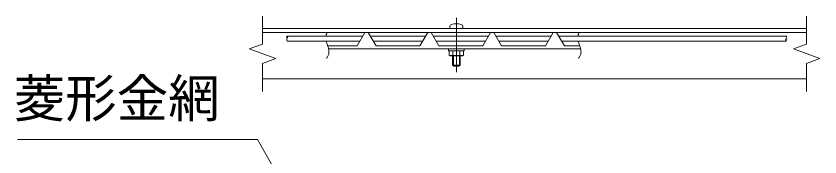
# Model space of a CAD drawing. Units: millimetres, scale not verified. Extents: x -10500 to 10500, y -7425 to 7425.
# Drawn here: x 893 to 3453, y -1081 to -632 of the extents above; entities that cross this region are included whole.
import ezdxf
from ezdxf.enums import TextEntityAlignment as Align

# ---------------------------------------------------------------- set-up
doc = ezdxf.new("R2010")
doc.units = ezdxf.units.MM
doc.header["$LTSCALE"] = 50
doc.linetypes.add('USER1', pattern=[50.8, 31.75, -6.35, 6.35, -6.35])
for name, color, linetype, lineweight in [('0-0_D-STR3', 3, 'Continuous', 13), ('0-1_D-STR1', 1, 'Continuous', 18), ('0-2_D-BMK', 2, 'USER1', 13), ('0-4_D-STR-TXT', 7, 'Continuous', 9), ('0-6_D-STR-DIM', 7, 'Continuous', 9)]:
    doc.layers.add(name, color=color, linetype=linetype, lineweight=lineweight)
doc.styles.add('ＭＳ ゴシック', font='')
doc.styles.get('ＭＳ ゴシック').set_extended_font_data('MS Gothic')

msp = doc.modelspace()

# ---------------------------------------------------------------- linework, layer by layer
at = {"layer": '0-0_D-STR3'}
for p, q in [((2039.45, -727.04), (2014.74, -684.24)), ((2239.45, -727.04), (2214.74, -684.24)), ((2274.37, -666.14), (2274.37, -672.24)), ((2274.37, -672.24), (2316.37, -672.24)), ((2316.37, -666.14), (2316.37, -672.24)), ((2379.45, -727.04), (2404.16, -684.24)), ((2439.45, -727.04), (2414.74, -684.24)), ((2579.45, -727.04), (2604.16, -684.24)), ((2639.45, -727.04), (2614.74, -684.24)), ((1997.45, -695.86), (1756.63, -695.86)), ((1988.22, -711.86), (1756.63, -711.86)), ((2021.45, -695.86), (2197.45, -695.86)), ((2030.69, -711.86), (2188.22, -711.86)), ((2221.45, -695.86), (2397.45, -695.86)), ((2230.69, -711.86), (2388.22, -711.86)), ((2421.45, -695.86), (2597.45, -695.86)), ((2430.69, -711.86), (2588.22, -711.86)), ((2621.45, -695.86), (3345.76, -695.86)), ((2630.69, -711.86), (3345.76, -711.86)), ((1888.38, -736.24), (2691.05, -736.24)), ((2239.45, -727.04), (2379.45, -727.04)), ((2270.37, -736.24), (2270.37, -742.64)), ((2320.37, -736.24), (2320.37, -742.64)), ((2439.45, -727.04), (2579.45, -727.04)), ((2639.45, -727.04), (2688.41, -727.04)), ((2270.37, -742.64), (2320.37, -742.64)), ((2272.28, -742.64), (2272.28, -756.63)), ((2318.47, -742.64), (2272.28, -742.64)), ((2275.77, -758.64), (2272.28, -756.63)), ((2314.97, -758.64), (2275.77, -758.64)), ((2283.37, -758.64), (2283.37, -788.24)), ((2283.83, -742.64), (2283.83, -756.63)), ((2285.77, -758.64), (2285.77, -790.64)), ((2304.97, -758.64), (2304.97, -790.64)), ((2306.92, -742.64), (2306.92, -756.63)), ((2307.37, -758.64), (2307.37, -788.24)), ((2314.97, -758.64), (2318.47, -756.63)), ((2318.47, -742.64), (2318.47, -756.63)), ((2283.37, -788.24), (2287.37, -792.24)), ((2307.37, -788.24), (2283.37, -788.24)), ((2303.37, -792.24), (2287.37, -792.24)), ((2307.37, -788.24), (2303.37, -792.24))]:
    msp.add_line(p, q, dxfattribs=at)
for points in [[(1885.73, -727.04), (1979.45, -727.04), (2004.16, -684.24)], [(2039.45, -727.04), (2179.45, -727.04), (2204.16, -684.24)]]:
    msp.add_lwpolyline(points, dxfattribs=at)
for centre, radius, start, end in [((2281.97, -666.14), 7.6, 106.07286, 180), ((2295.37, -712.64), 56, 73.92714, 106.07286), ((2308.77, -666.14), 7.6, 0, 73.92714), ((2278.05, -748.19), 10.22, 235.61585, 304.38415), ((2295.37, -720.2), 38.21, 252.4121, 287.5879), ((2312.69, -748.19), 10.22, 235.61586, 304.38415)]:
    msp.add_arc(centre, radius, start, end, dxfattribs=at)
at = {"layer": '0-1_D-STR1'}
for p, q in [((3411.01, -672.24), (1677.67, -672.24)), ((3411.01, -684.24), (1677.67, -684.24)), ((1677.67, -832.24), (3411.01, -832.24))]:
    msp.add_line(p, q, dxfattribs=at)
at = {"layer": '0-2_D-BMK'}
msp.add_line((2295.37, -638.16), (2295.37, -810.73), dxfattribs=at)
at = {"layer": '0-4_D-STR-TXT'}
msp.add_lwpolyline([(897.8, -1025.98), (1661.53, -1025.98), (1792.23, -1255.93)], dxfattribs=at)
at = {"layer": '0-6_D-STR-DIM'}
for p, q in [((1677.67, -721.46), (1677.67, -632.24)), ((3411.01, -721.46), (3411.01, -632.24)), ((1677.67, -721.46), (1635.39, -736.85)), ((1635.39, -736.85), (1719.96, -767.63)), ((1719.96, -767.63), (1677.67, -783.03)), ((1677.67, -872.24), (1677.67, -783.03)), ((3411.01, -872.24), (3411.01, -783.03))]:
    msp.add_line(p, q, dxfattribs=at)
for points in [[(1883.68, -684.24), (1883.2, -685.23), (1882.76, -686.24), (1882.34, -687.26), (1881.95, -688.3), (1881.6, -689.35), (1881.27, -690.41), (1880.97, -691.49), (1880.7, -692.57), (1880.46, -693.66), (1880.25, -694.76), (1880.08, -695.86)], [(2686.35, -684.24), (2685.88, -685.23), (2685.43, -686.24), (2685.01, -687.26), (2684.63, -688.3), (2684.27, -689.35), (2683.94, -690.41), (2683.64, -691.49), (2683.37, -692.57), (2683.14, -693.66), (2682.93, -694.76), (2682.75, -695.86)], [(1880.94, -711.86), (1881.56, -714.27), (1882.26, -716.66), (1883.03, -719.05), (1883.83, -721.45), (1884.65, -723.85), (1885.48, -726.27), (1886.28, -728.72), (1887.05, -731.19), (1887.75, -733.71), (1888.38, -736.26), (1888.91, -738.83), (1889.32, -741.4), (1889.59, -743.96), (1889.71, -746.49), (1889.64, -748.98), (1889.38, -751.4), (1888.9, -753.75), (1888.2, -756.01), (1887.28, -758.19), (1886.16, -760.28), (1884.86, -762.31), (1883.39, -764.27), (1881.78, -766.17)], [(2683.61, -711.86), (2684.23, -714.27), (2684.94, -716.66), (2685.7, -719.05), (2686.5, -721.45), (2687.33, -723.85), (2688.15, -726.27), (2688.96, -728.72), (2689.72, -731.19), (2690.43, -733.71), (2691.05, -736.26), (2691.58, -738.83), (2691.99, -741.4), (2692.27, -743.96), (2692.38, -746.49), (2692.32, -748.98), (2692.06, -751.4), (2691.58, -753.75), (2690.87, -756.01), (2689.95, -758.19), (2688.83, -760.28), (2687.53, -762.31), (2686.07, -764.27), (2684.45, -766.17)], [(3411.01, -721.46), (3368.72, -736.85), (3453.29, -767.63), (3411.01, -783.03)]]:
    msp.add_lwpolyline(points, dxfattribs=at)
for centre, start, end in [((1760.66, -699.86), 135.18146, 224.81854), ((1760.66, -707.86), 135.18146, 224.81854), ((1752.61, -699.86), 315.18146, 44.81854), ((3349.78, -707.86), 135.18146, 224.81854), ((3341.73, -699.86), 315.18146, 44.81854), ((3341.73, -707.86), 315.18146, 44.81854)]:
    msp.add_arc(centre, 5.67, start, end, dxfattribs=at)

# ---------------------------------------------------------------- texts
at = {"layer": '0-4_D-STR-TXT', "style": 'ＭＳ ゴシック'}
msp.add_text('菱形金網', height=120.2, dxfattribs=at).set_placement((885.74, -990.39), align=Align.BOTTOM_LEFT)

doc.saveas('drawing.dxf')
